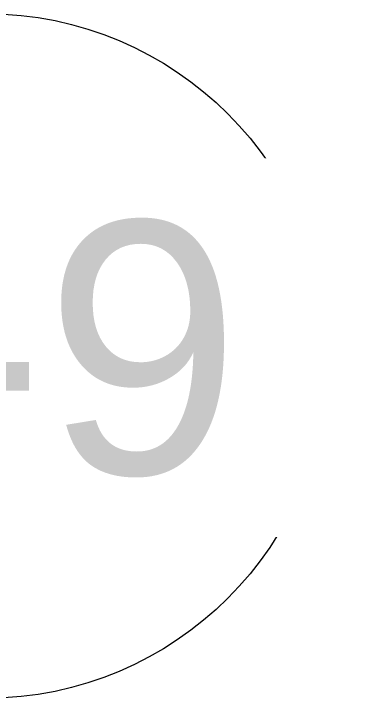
# Model space of a CAD drawing. Header units: inches. Extents: x -55396 to -733, y -290 to 853.
# Drawn here: x -11843.1 to -11795.6, y 489.5 to 585.5 of the extents above; entities that cross this region are included whole.
import ezdxf

# ---------------------------------------------------------------- set-up
doc = ezdxf.new("R2010")
doc.units = ezdxf.units.IN
doc.header["$MEASUREMENT"] = 0
doc.layers.add('S-GRID-IDEN', color=1, linetype='Continuous', lineweight=9)
doc.styles.add('Arial_1', font='arial.ttf', dxfattribs={"height": 35.407186})

# ---------------------------------------------------------------- blocks, each defined once
blk = doc.blocks.new('Grid - Grid Head - Circle-14747-Section 6')
at = {"layer": 'S-GRID-IDEN'}
blk.add_circle((-23085.89, 537.493), 48, dxfattribs=at)

msp = doc.modelspace()

# ---------------------------------------------------------------- block references
at = {"layer": 'S-GRID-IDEN'}
msp.add_blockref('Grid - Grid Head - Circle-14747-Section 6', (11238.893, 0), dxfattribs=at)

# ---------------------------------------------------------------- next in the draw order: texts
at = {"layer": 'S-GRID-IDEN', "insert": (-11847.007, 556.367), "char_height": 35.4072, "width": 85.104, "attachment_point": 2, "line_spacing_factor": 0.938532, "style": 'Arial_1', "bg_fill": 3, "box_fill_scale": 1.25, "bg_fill_color": 0, "bg_fill_transparency": 0}
msp.add_mtext('1-9', dxfattribs=at)

# ---------------------------------------------------------------- next in the draw order: block references
at = {"layer": 'S-GRID-IDEN'}
msp.add_blockref('Grid - Grid Head - Circle-14747-Section 6', (11238.893, 0), dxfattribs=at)

# ---------------------------------------------------------------- next in the draw order: texts
at = {"layer": 'S-GRID-IDEN', "insert": (-11847.007, 556.367), "char_height": 35.4072, "width": 85.104, "attachment_point": 2, "line_spacing_factor": 0.938532, "style": 'Arial_1', "bg_fill": 3, "box_fill_scale": 1.25, "bg_fill_color": 0, "bg_fill_transparency": 0}
msp.add_mtext('2-9', dxfattribs=at)

doc.saveas('drawing.dxf')
